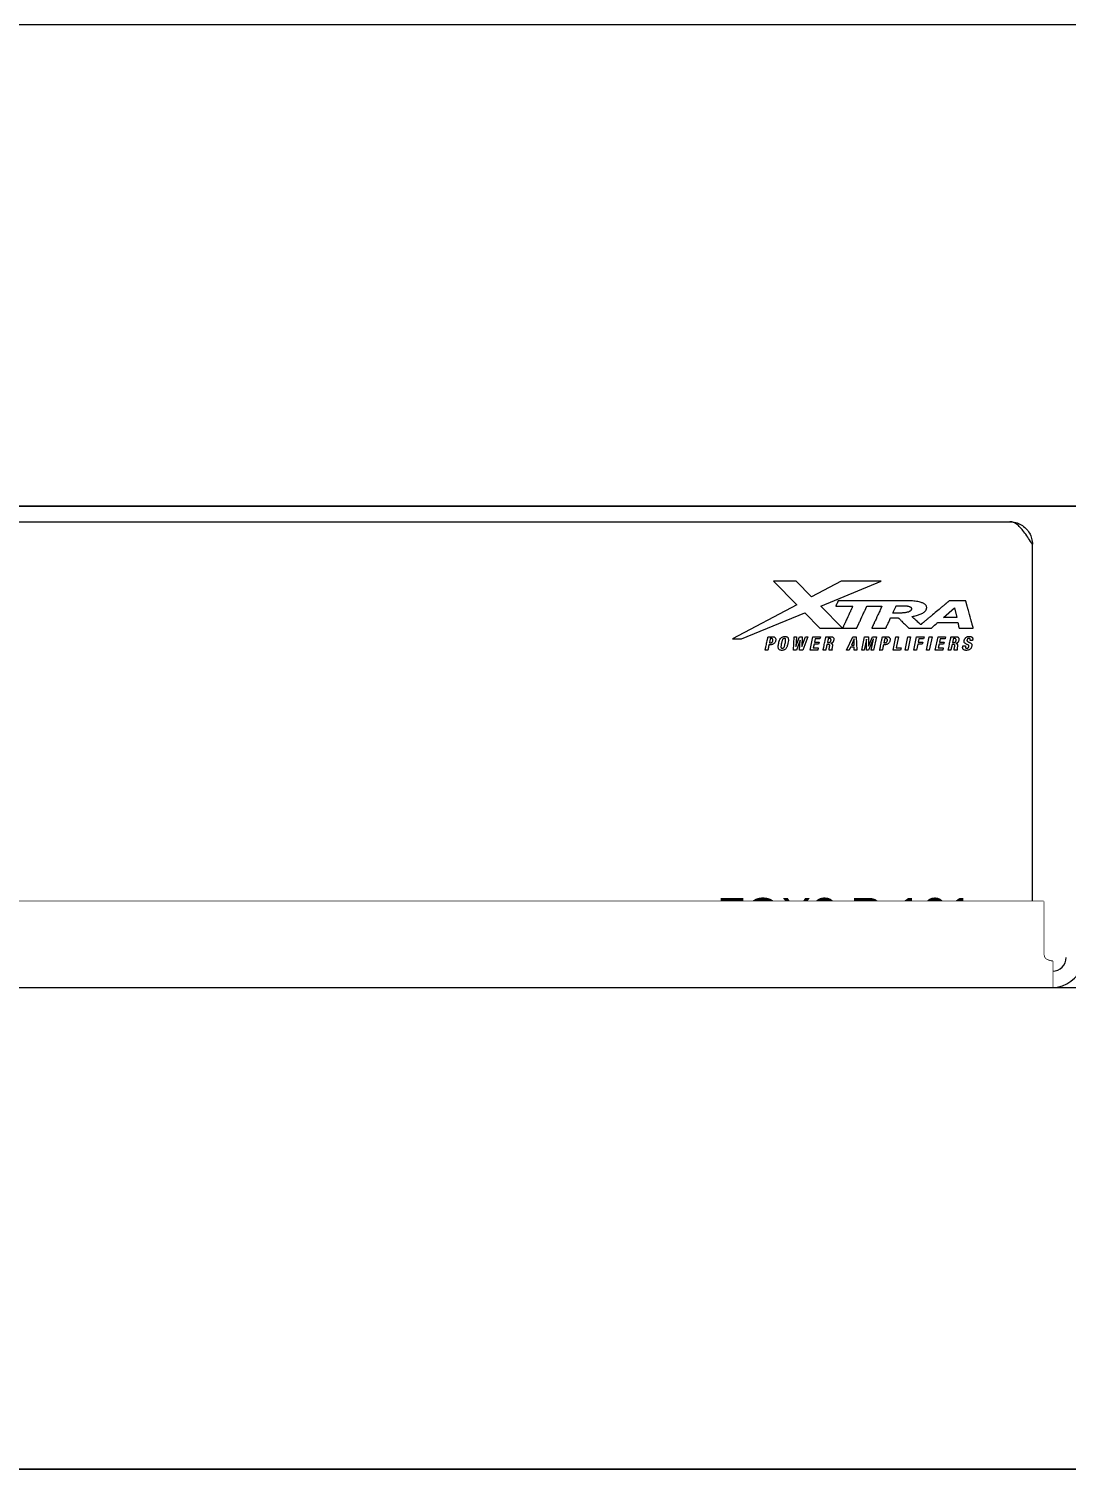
# Model space of a CAD drawing. Header units: millimetres. Extents: x -71336 to -33468, y -26189 to 22712.
# Drawn here: x -34169.4 to -34073.6, y -23058.5 to -22925.6 of the extents above; entities that cross this region are included whole.
import ezdxf
from ezdxf.enums import TextEntityAlignment as Align

# ---------------------------------------------------------------- set-up
doc = ezdxf.new("R2010")
doc.units = ezdxf.units.MM
doc.set_wipeout_variables(frame=1)
doc.layers.add('SC - Equipment', color=7, linetype='Continuous', lineweight=13)
doc.layers.add('SC - Rack Layout - U-guides and centreline', color=5, linetype='Continuous', lineweight=13, plot=False)
doc.styles.add('CAD_SALES', font='arial.ttf')

# ---------------------------------------------------------------- blocks, each defined once
blk = doc.blocks.new('*U256')
at = {"layer": 'SC - Rack Layout - U-guides and centreline', "ltscale": 5}
blk.add_lwpolyline([(-300, 0), (300, 0)], dxfattribs=at)
blk = doc.blocks.new('*U257')
at = {"layer": 'SC - Rack Layout - U-guides and centreline', "color": 0, "linetype": 'ByBlock', "lineweight": -2, "transparency": 16777216}
for p in [(0, 533.4), (0, 488.95), (0, 444.5)]:
    blk.add_blockref('*U256', p, dxfattribs=at)
blk = doc.blocks.new('1U BLANK PANEL - RACK LAYOUT')
blk.add_wipeout([(-241.3, 44.45), (241.3, 44.45), (241.3, 0), (-241.3, 0)])
at = {"layer": 'SC - Equipment'}
for p, q in [((-241.3, 44.45), (241.3, 44.45)), ((241.3, 0), (-241.3, 0))]:
    blk.add_line(p, q, dxfattribs=at)
blk = doc.blocks.new('*U281')
blk.add_blockref('1U BLANK PANEL - RACK LAYOUT', (0, -44.45))
blk = doc.blocks.new('1U RACK SHELF - RACK LAYOUT')
at = {"layer": 'SC - Equipment', "flags": 128}
for points in [[(221.58, 7.95), (-221.52, 7.95)], [(221.58, 7.95), (221.58, 3.16)], [(222.42, 0), (222.42, 2.42)], [(222.42, 0), (-222.36, 0)]]:
    blk.add_lwpolyline(points, dxfattribs=at)
for points in [[(221.58, 3.16, 0.106933), (221.67, 2.77)], [(222.42, 1.53, 0.414214), (223.67, 2.77)], [(222.42, 0, 0.29889), (225.19, 2)]]:
    blk.add_lwpolyline(points, format="xyb", dxfattribs=at)
at = {"layer": 'SC - Equipment'}
for points in [[(221.86, 2.6), (221.84, 2.61), (221.82, 2.62), (221.8, 2.64), (221.78, 2.65), (221.77, 2.67), (221.75, 2.68), (221.73, 2.7), (221.71, 2.72), (221.7, 2.73), (221.68, 2.75), (221.67, 2.77)], [(222.12, 2.48), (222.1, 2.49), (222.07, 2.5), (222.05, 2.51), (222.02, 2.51), (222, 2.52), (221.98, 2.54), (221.95, 2.55), (221.93, 2.56), (221.91, 2.57), (221.88, 2.58), (221.86, 2.6)], [(222.42, 2.42), (222.39, 2.43), (222.37, 2.43), (222.34, 2.43), (222.31, 2.44), (222.28, 2.44), (222.26, 2.45), (222.23, 2.45), (222.2, 2.46), (222.17, 2.47), (222.15, 2.47), (222.12, 2.48)]]:
    blk.add_lwpolyline(points, dxfattribs=at)
blk.add_wipeout([(-222.36, 0), (-222.36, 2.42), (-222.28, 2.43), (-222.18, 2.45), (-222.07, 2.47), (-221.97, 2.51), (-221.89, 2.54), (-221.82, 2.58), (-221.77, 2.61), (-221.71, 2.66), (-221.68, 2.68), (-221.64, 2.73), (-221.62, 2.75), (-221.61, 2.77), (-221.58, 2.84), (-221.56, 2.91), (-221.54, 2.99), (-221.53, 3.07), (-221.52, 3.15), (-221.52, 3.32), (-221.52, 7.95), (221.58, 7.95), (221.58, 3.16), (221.59, 3.08), (221.59, 3.03), (221.6, 2.98), (221.61, 2.93), (221.63, 2.87), (221.64, 2.84), (221.65, 2.81), (221.66, 2.79), (221.67, 2.77), (221.73, 2.7), (221.77, 2.67), (221.82, 2.62), (221.89, 2.58), (221.98, 2.54), (222.06, 2.5), (222.15, 2.47), (222.28, 2.44), (222.38, 2.43), (222.42, 2.42), (222.42, 0)])
blk = doc.blocks.new('EXTRON FOX3 R 101')
at = {"layer": 'SC - Equipment', "flags": 128}
for points in [[(-108.42, 43), (108.42, 43)], [(108.42, 43), (108.55, 43)], [(108.5, 43), (108.42, 43)], [(108.59, 42.98), (108.5, 43)], [(108.55, 43), (108.69, 42.98)], [(108.68, 42.96), (108.59, 42.98)], [(108.76, 42.93), (108.68, 42.96)], [(108.69, 42.98), (108.82, 42.96)], [(108.85, 42.89), (108.76, 42.93)], [(108.82, 42.96), (108.96, 42.93)], [(108.94, 42.84), (108.85, 42.89)], [(109.03, 42.78), (108.94, 42.84)], [(108.96, 42.93), (109.09, 42.89)], [(109.11, 42.72), (109.03, 42.78)], [(109.09, 42.89), (109.21, 42.84)], [(109.2, 42.65), (109.11, 42.72)], [(109.29, 42.57), (109.2, 42.65)], [(109.21, 42.84), (109.34, 42.79)], [(109.37, 42.48), (109.29, 42.57)], [(109.34, 42.79), (109.46, 42.72)], [(109.46, 42.72), (109.57, 42.65)], [(109.57, 42.65), (109.68, 42.57)], [(109.68, 42.57), (109.79, 42.48)], [(109.46, 42.39), (109.37, 42.48)], [(109.55, 42.29), (109.46, 42.39)], [(109.63, 42.18), (109.55, 42.29)], [(109.72, 42.07), (109.63, 42.18)], [(109.81, 41.96), (109.72, 42.07)], [(109.79, 42.48), (109.89, 42.39)], [(109.89, 41.84), (109.81, 41.96)], [(109.89, 42.39), (109.98, 42.29)], [(109.98, 41.71), (109.89, 41.84)], [(109.98, 42.29), (110.07, 42.19)], [(110.07, 41.59), (109.98, 41.71)], [(110.07, 42.19), (110.15, 42.07)], [(110.15, 41.46), (110.07, 41.59)], [(110.15, 42.07), (110.22, 41.96)], [(110.24, 41.32), (110.15, 41.46)], [(110.22, 41.96), (110.28, 41.84)], [(110.33, 41.19), (110.24, 41.32)], [(110.28, 41.84), (110.34, 41.71)], [(110.34, 41.71), (110.39, 41.59)], [(110.39, 41.59), (110.43, 41.46)], [(110.43, 41.46), (110.46, 41.32)], [(110.46, 41.32), (110.48, 41.19)], [(110.41, 41.05), (110.33, 41.19)], [(110.5, 40.92), (110.41, 41.05)], [(110.48, 41.19), (110.5, 41.05)], [(110.5, 41.05), (110.5, 40.92)], [(110.5, 0), (110.5, 40.92)], [(88.69, 37.51), (86.59, 37.51)], [(86.59, 37.51), (88.75, 35.34)], [(90.12, 36.07), (88.69, 37.51)], [(92.83, 37.51), (90.12, 36.07)], [(90.98, 35.21), (96.53, 37.51)], [(96.53, 37.51), (92.83, 37.51)], [(88.75, 35.34), (82.8, 32.18)], [(83.65, 32.18), (89.49, 34.6)], [(89.49, 34.6), (90.89, 33.19)], [(92.98, 33.19), (90.98, 35.21)], [(102.28, 34.16), (103.31, 35.06)], [(103.31, 35.06), (103.52, 34.16)], [(103.52, 34.16), (102.28, 34.16)], [(82.8, 32.18), (83.65, 32.18)], [(88.45, 31.16), (88.49, 32.39)], [(88.49, 32.39), (88.72, 32.39)], [(88.72, 32.39), (88.67, 31.48)], [(88.67, 31.48), (89.01, 32.39)], [(89.06, 32.06), (88.73, 31.16)], [(89.01, 32.39), (89.25, 32.39)], [(89.01, 31.16), (89.06, 32.06)], [(89.06, 32.06), (89.06, 32.06)], [(89.25, 32.39), (89.2, 31.48)], [(89.2, 31.48), (89.54, 32.39)], [(89.77, 32.39), (89.29, 31.16)], [(89.54, 32.39), (89.77, 32.39)], [(89.97, 31.16), (90.24, 32.39)], [(90.24, 32.39), (90.93, 32.39)], [(90.44, 32.19), (90.38, 31.9)], [(90.89, 32.19), (90.44, 32.19)], [(90.89, 33.19), (92.98, 33.19)], [(90.93, 32.39), (90.89, 32.19)], [(93.33, 31.16), (93.92, 32.39)], [(94.03, 32.18), (93.79, 31.62)], [(93.92, 32.39), (94.23, 32.39)], [(94.04, 31.62), (94.03, 32.18)], [(94.03, 32.18), (94.03, 32.18)], [(94.23, 32.39), (94.3, 31.16)], [(94.74, 31.16), (95, 32.39)], [(95.18, 32.15), (94.97, 31.16)], [(95, 32.39), (95.37, 32.39)], [(95.19, 31.16), (95.18, 32.15)], [(95.18, 32.15), (95.18, 32.15)], [(95.37, 32.39), (95.36, 31.52)], [(95.37, 31.52), (95.73, 32.39)], [(95.81, 32.15), (95.38, 31.16)], [(95.61, 31.16), (95.82, 32.15)], [(95.73, 32.39), (96.1, 32.39)], [(95.82, 32.15), (95.81, 32.15)], [(96.1, 32.39), (95.84, 31.16)], [(97.64, 31.16), (97.9, 32.39)], [(97.9, 32.39), (98.15, 32.39)], [(98.15, 32.39), (97.93, 31.36)], [(98.74, 31.16), (99, 32.39)], [(99.25, 32.39), (98.99, 31.16)], [(99, 32.39), (99.25, 32.39)], [(99.55, 31.16), (99.81, 32.39)], [(99.81, 32.39), (100.5, 32.39)], [(100.02, 32.19), (99.96, 31.9)], [(100.46, 32.19), (100.02, 32.19)], [(100.5, 32.39), (100.46, 32.19)], [(100.71, 31.16), (100.98, 32.39)], [(101.23, 32.39), (100.96, 31.16)], [(100.98, 32.39), (101.23, 32.39)], [(101.52, 31.16), (101.79, 32.39)], [(101.79, 32.39), (102.48, 32.39)], [(101.99, 32.19), (101.93, 31.9)], [(102.43, 32.19), (101.99, 32.19)], [(102.48, 32.39), (102.43, 32.19)], [(88.73, 31.16), (88.45, 31.16)], [(88.67, 31.48), (88.67, 31.48)], [(89.29, 31.16), (89.01, 31.16)], [(89.2, 31.48), (89.2, 31.48)], [(90.68, 31.16), (89.97, 31.16)], [(90.34, 31.69), (90.27, 31.36)], [(90.27, 31.36), (90.73, 31.36)], [(90.75, 31.69), (90.34, 31.69)], [(90.38, 31.9), (90.8, 31.9)], [(90.73, 31.36), (90.68, 31.16)], [(90.8, 31.9), (90.75, 31.69)], [(93.59, 31.16), (93.33, 31.16)], [(93.71, 31.42), (93.59, 31.16)], [(94.04, 31.42), (93.71, 31.42)], [(93.79, 31.62), (94.04, 31.62)], [(94.04, 31.16), (94.04, 31.42)], [(94.3, 31.16), (94.04, 31.16)], [(94.97, 31.16), (94.74, 31.16)], [(95.38, 31.16), (95.19, 31.16)], [(95.36, 31.52), (95.37, 31.52)], [(95.84, 31.16), (95.61, 31.16)], [(98.33, 31.16), (97.64, 31.16)], [(97.93, 31.36), (98.37, 31.36)], [(98.37, 31.36), (98.33, 31.16)], [(98.99, 31.16), (98.74, 31.16)], [(99.8, 31.16), (99.55, 31.16)], [(99.91, 31.69), (99.8, 31.16)], [(100.33, 31.69), (99.91, 31.69)], [(99.96, 31.9), (100.37, 31.9)], [(100.37, 31.9), (100.33, 31.69)], [(100.96, 31.16), (100.71, 31.16)], [(102.23, 31.16), (101.52, 31.16)], [(101.89, 31.69), (101.81, 31.36)], [(101.81, 31.36), (102.27, 31.36)], [(102.3, 31.69), (101.89, 31.69)], [(101.93, 31.9), (102.34, 31.9)], [(102.27, 31.36), (102.23, 31.16)], [(102.34, 31.9), (102.3, 31.69)], [(-105.04, 3.96), (105.04, 3.96)], [(-110.5, 0), (110.5, 0)]]:
    blk.add_lwpolyline(points, dxfattribs=at)
at = {"layer": 'SC - Equipment'}
for points in [[(92.57, 35.71), (92.57, 35.7), (92.57, 35.69), (92.55, 35.67), (92.54, 35.63), (92.5, 35.56), (92.46, 35.47), (92.42, 35.38), (92.39, 35.3), (92.37, 35.27), (92.36, 35.24), (92.35, 35.23), (92.35, 35.22)], [(92.35, 35.22), (92.35, 35.22), (92.36, 35.22), (92.36, 35.22), (92.37, 35.22), (92.38, 35.22), (92.39, 35.22), (92.4, 35.22), (92.42, 35.22), (92.45, 35.22), (92.5, 35.22), (92.54, 35.22), (92.6, 35.22), (92.65, 35.22), (92.72, 35.22), (92.78, 35.22), (92.85, 35.22), (92.99, 35.22), (93.14, 35.22), (93.28, 35.22), (93.42, 35.22), (93.49, 35.22), (93.56, 35.22), (93.62, 35.22), (93.68, 35.22), (93.73, 35.22), (93.78, 35.22), (93.82, 35.22), (93.85, 35.22), (93.87, 35.22), (93.88, 35.22), (93.89, 35.22), (93.9, 35.22), (93.91, 35.22), (93.92, 35.22), (93.92, 35.22), (93.92, 35.22)], [(98.8, 35.71), (98.8, 35.71), (98.8, 35.71), (98.8, 35.71), (98.8, 35.71), (98.8, 35.71), (98.79, 35.71), (98.79, 35.71), (98.79, 35.71), (98.78, 35.71), (98.78, 35.71), (98.77, 35.71), (98.77, 35.71), (98.76, 35.71), (98.75, 35.71), (98.74, 35.71), (98.73, 35.71), (98.73, 35.71), (98.72, 35.71), (98.71, 35.71), (98.7, 35.71), (98.69, 35.71), (98.67, 35.71), (98.66, 35.71), (98.65, 35.71), (98.64, 35.71), (98.63, 35.71), (98.61, 35.71), (98.6, 35.71), (98.57, 35.71), (98.54, 35.71), (98.5, 35.71), (98.47, 35.71), (98.43, 35.71), (98.4, 35.71), (98.36, 35.71), (98.32, 35.71), (98.27, 35.71), (98.23, 35.71), (98.18, 35.71), (98.14, 35.71), (98.09, 35.71), (98.04, 35.71), (97.99, 35.71), (97.94, 35.71), (97.89, 35.71), (97.83, 35.71), (97.78, 35.71), (97.72, 35.71), (97.66, 35.71), (97.6, 35.71), (97.54, 35.71), (97.48, 35.71), (97.42, 35.71), (97.36, 35.71), (97.3, 35.71), (97.23, 35.71), (97.17, 35.71), (97.1, 35.71), (97.04, 35.71), (96.97, 35.71), (96.9, 35.71), (96.83, 35.71), (96.76, 35.71), (96.7, 35.71), (96.63, 35.71), (96.56, 35.71), (96.41, 35.71), (96.27, 35.71), (96.13, 35.71), (95.98, 35.71), (95.69, 35.71), (95.4, 35.71), (95.25, 35.71), (95.11, 35.71), (94.97, 35.71), (94.82, 35.71), (94.75, 35.71), (94.68, 35.71), (94.61, 35.71), (94.55, 35.71), (94.48, 35.71), (94.41, 35.71), (94.34, 35.71), (94.28, 35.71), (94.21, 35.71), (94.15, 35.71), (94.08, 35.71), (94.02, 35.71), (93.96, 35.71), (93.9, 35.71), (93.84, 35.71), (93.78, 35.71), (93.72, 35.71), (93.66, 35.71), (93.6, 35.71), (93.55, 35.71), (93.49, 35.71), (93.44, 35.71), (93.39, 35.71), (93.34, 35.71), (93.29, 35.71), (93.24, 35.71), (93.19, 35.71), (93.15, 35.71), (93.11, 35.71), (93.06, 35.71), (93.02, 35.71), (92.98, 35.71), (92.95, 35.71), (92.91, 35.71), (92.88, 35.71), (92.84, 35.71), (92.81, 35.71), (92.78, 35.71), (92.77, 35.71), (92.75, 35.71), (92.74, 35.71), (92.73, 35.71), (92.72, 35.71), (92.7, 35.71), (92.69, 35.71), (92.68, 35.71), (92.67, 35.71), (92.66, 35.71), (92.65, 35.71), (92.64, 35.71), (92.64, 35.71), (92.63, 35.71), (92.62, 35.71), (92.61, 35.71), (92.61, 35.71), (92.6, 35.71), (92.6, 35.71), (92.59, 35.71), (92.59, 35.71), (92.58, 35.71), (92.58, 35.71), (92.58, 35.71), (92.58, 35.71), (92.58, 35.71), (92.57, 35.71), (92.57, 35.71)], [(93.92, 35.22), (93.92, 35.22), (93.92, 35.22), (93.91, 35.21), (93.91, 35.2), (93.9, 35.19), (93.9, 35.17), (93.89, 35.16), (93.88, 35.14), (93.87, 35.11), (93.86, 35.09), (93.85, 35.06), (93.83, 35.04), (93.82, 35.01), (93.81, 34.97), (93.79, 34.94), (93.77, 34.91), (93.76, 34.87), (93.74, 34.83), (93.72, 34.79), (93.7, 34.75), (93.66, 34.67), (93.62, 34.58), (93.58, 34.49), (93.54, 34.4), (93.45, 34.21), (93.36, 34.02), (93.32, 33.93), (93.28, 33.84), (93.24, 33.75), (93.2, 33.66), (93.18, 33.62), (93.16, 33.58), (93.15, 33.55), (93.13, 33.51), (93.11, 33.48), (93.1, 33.44), (93.08, 33.41), (93.07, 33.38), (93.06, 33.35), (93.05, 33.33), (93.03, 33.3), (93.02, 33.28), (93.01, 33.26), (93.01, 33.24), (93, 33.23), (92.99, 33.22), (92.99, 33.21), (92.99, 33.2), (92.98, 33.19), (92.98, 33.19)], [(94.29, 33.19), (94.29, 33.19), (94.29, 33.2), (94.29, 33.21), (94.3, 33.22), (94.3, 33.23), (94.31, 33.24), (94.32, 33.26), (94.33, 33.28), (94.34, 33.3), (94.35, 33.33), (94.36, 33.35), (94.38, 33.38), (94.39, 33.41), (94.4, 33.44), (94.42, 33.48), (94.43, 33.51), (94.45, 33.55), (94.47, 33.58), (94.49, 33.62), (94.51, 33.66), (94.54, 33.75), (94.59, 33.84), (94.63, 33.93), (94.67, 34.02), (94.76, 34.21), (94.84, 34.4), (94.89, 34.49), (94.93, 34.58), (94.97, 34.67), (95.01, 34.75), (95.03, 34.79), (95.05, 34.83), (95.06, 34.87), (95.08, 34.91), (95.1, 34.94), (95.11, 34.97), (95.13, 35.01), (95.14, 35.04), (95.15, 35.06), (95.16, 35.09), (95.18, 35.11), (95.19, 35.14), (95.19, 35.16), (95.2, 35.17), (95.21, 35.19), (95.22, 35.2), (95.22, 35.21), (95.22, 35.22), (95.23, 35.22), (95.23, 35.22)], [(95.23, 35.22), (95.23, 35.22), (95.24, 35.22), (95.26, 35.22), (95.29, 35.22), (95.32, 35.22), (95.35, 35.22), (95.4, 35.22), (95.44, 35.22), (95.49, 35.22), (95.55, 35.22), (95.61, 35.22), (95.67, 35.22), (95.79, 35.22), (95.92, 35.22), (96.05, 35.22), (96.18, 35.22), (96.24, 35.22), (96.29, 35.22), (96.35, 35.22), (96.4, 35.22), (96.44, 35.22), (96.49, 35.22), (96.52, 35.22), (96.56, 35.22), (96.58, 35.22), (96.6, 35.22), (96.61, 35.22), (96.61, 35.22)], [(96.61, 35.22), (96.61, 35.22), (96.61, 35.22), (96.61, 35.21), (96.6, 35.2), (96.6, 35.19), (96.59, 35.17), (96.58, 35.16), (96.57, 35.14), (96.56, 35.11), (96.55, 35.09), (96.54, 35.06), (96.53, 35.04), (96.51, 35.01), (96.5, 34.97), (96.48, 34.94), (96.47, 34.91), (96.45, 34.87), (96.43, 34.83), (96.42, 34.79), (96.4, 34.75), (96.36, 34.67), (96.32, 34.58), (96.28, 34.49), (96.23, 34.4), (96.15, 34.21), (96.06, 34.02), (96.02, 33.93), (95.97, 33.84), (95.93, 33.75), (95.9, 33.66), (95.88, 33.62), (95.86, 33.58), (95.84, 33.55), (95.82, 33.51), (95.81, 33.48), (95.79, 33.44), (95.78, 33.41), (95.76, 33.38), (95.75, 33.35), (95.74, 33.33), (95.73, 33.3), (95.72, 33.28), (95.71, 33.26), (95.7, 33.24), (95.69, 33.23), (95.69, 33.22), (95.68, 33.21), (95.68, 33.2), (95.68, 33.19), (95.68, 33.19)], [(97.61, 34.57), (97.61, 34.57), (97.62, 34.58), (97.63, 34.6), (97.64, 34.63), (97.66, 34.67), (97.69, 34.73), (97.71, 34.78), (97.77, 34.91), (97.83, 35.03), (97.85, 35.09), (97.88, 35.14), (97.9, 35.18), (97.91, 35.22), (97.92, 35.24), (97.92, 35.24), (97.93, 35.25)], [(98.25, 34.57), (98.24, 34.57), (98.22, 34.57), (98.19, 34.57), (98.15, 34.57), (98.1, 34.57), (98.05, 34.57), (97.93, 34.57), (97.81, 34.57), (97.76, 34.57), (97.71, 34.57), (97.67, 34.57), (97.64, 34.57), (97.62, 34.57), (97.61, 34.57)], [(97.93, 35.25), (97.93, 35.25), (97.95, 35.25), (97.99, 35.25), (98.03, 35.25), (98.07, 35.25), (98.13, 35.25), (98.25, 35.25), (98.37, 35.25), (98.42, 35.25), (98.47, 35.25), (98.51, 35.25), (98.54, 35.25), (98.56, 35.25), (98.57, 35.25)], [(99.05, 34.67), (99, 34.66), (98.94, 34.64), (98.88, 34.62), (98.82, 34.61), (98.75, 34.6), (98.67, 34.59), (98.6, 34.58), (98.52, 34.58), (98.43, 34.57), (98.34, 34.57), (98.25, 34.57)], [(98.57, 35.25), (98.64, 35.24), (98.7, 35.24), (98.76, 35.24), (98.82, 35.24), (98.87, 35.23), (98.93, 35.23), (98.98, 35.22), (99.02, 35.21), (99.07, 35.2), (99.11, 35.19), (99.14, 35.18)], [(100.23, 35.55), (100.14, 35.58), (100.04, 35.61), (99.93, 35.63), (99.81, 35.65), (99.69, 35.66), (99.56, 35.68), (99.42, 35.69), (99.28, 35.7), (99.13, 35.71), (98.97, 35.71), (98.8, 35.71)], [(99.14, 35.18), (99.17, 35.17), (99.19, 35.16), (99.21, 35.15), (99.23, 35.14), (99.25, 35.13), (99.27, 35.11), (99.28, 35.1), (99.3, 35.09), (99.31, 35.07), (99.32, 35.05), (99.32, 35.04), (99.33, 35.02), (99.33, 35), (99.34, 34.98), (99.34, 34.95), (99.33, 34.93), (99.33, 34.91), (99.32, 34.88), (99.31, 34.86), (99.3, 34.84), (99.28, 34.82), (99.26, 34.8), (99.24, 34.78), (99.21, 34.76), (99.19, 34.74), (99.16, 34.72), (99.13, 34.71), (99.09, 34.69), (99.05, 34.67)], [(102.84, 35.71), (102.84, 35.71), (102.84, 35.71), (102.83, 35.71), (102.83, 35.7), (102.83, 35.7), (102.82, 35.7), (102.81, 35.69), (102.81, 35.69), (102.8, 35.68), (102.79, 35.67), (102.78, 35.66), (102.77, 35.66), (102.76, 35.65), (102.75, 35.64), (102.74, 35.63), (102.72, 35.62), (102.71, 35.6), (102.7, 35.59), (102.68, 35.58), (102.66, 35.57), (102.65, 35.55), (102.63, 35.54), (102.61, 35.52), (102.59, 35.51), (102.55, 35.47), (102.51, 35.44), (102.47, 35.4), (102.42, 35.37), (102.38, 35.33), (102.33, 35.28), (102.28, 35.24), (102.22, 35.2), (102.17, 35.15), (102.11, 35.11), (102.06, 35.06), (102, 35.01), (101.94, 34.96), (101.88, 34.91), (101.76, 34.81), (101.64, 34.71), (101.51, 34.61), (101.39, 34.5), (101.27, 34.4), (101.15, 34.3), (101.09, 34.25), (101.03, 34.2), (100.97, 34.15), (100.91, 34.11), (100.86, 34.06), (100.8, 34.02), (100.75, 33.97), (100.7, 33.93), (100.65, 33.89), (100.6, 33.85), (100.56, 33.81), (100.51, 33.77), (100.47, 33.74), (100.43, 33.71), (100.42, 33.69), (100.4, 33.68), (100.38, 33.66), (100.36, 33.65), (100.35, 33.64), (100.33, 33.62), (100.32, 33.61), (100.3, 33.6), (100.29, 33.59), (100.28, 33.58), (100.27, 33.57), (100.26, 33.56), (100.25, 33.55), (100.24, 33.54), (100.23, 33.54), (100.22, 33.53), (100.21, 33.52), (100.21, 33.52), (100.2, 33.51), (100.2, 33.51), (100.19, 33.51), (100.19, 33.51), (100.19, 33.5), (100.19, 33.5)], [(100.37, 34.57), (100.42, 34.6), (100.46, 34.63), (100.5, 34.66), (100.54, 34.69), (100.58, 34.72), (100.61, 34.75), (100.64, 34.79), (100.66, 34.82), (100.68, 34.86), (100.7, 34.9), (100.71, 34.94), (100.73, 34.97), (100.73, 35.01), (100.74, 35.06), (100.74, 35.1), (100.73, 35.14), (100.72, 35.18), (100.71, 35.22), (100.69, 35.26), (100.66, 35.3), (100.64, 35.33), (100.6, 35.36), (100.56, 35.4), (100.52, 35.43), (100.47, 35.46), (100.42, 35.48), (100.36, 35.51), (100.3, 35.53), (100.23, 35.55)], [(104.34, 35.71), (104.34, 35.71), (104.33, 35.71), (104.33, 35.71), (104.32, 35.71), (104.31, 35.71), (104.3, 35.71), (104.27, 35.71), (104.24, 35.71), (104.2, 35.71), (104.15, 35.71), (104.1, 35.71), (104.05, 35.71), (103.99, 35.71), (103.93, 35.71), (103.86, 35.71), (103.73, 35.71), (103.59, 35.71), (103.45, 35.71), (103.31, 35.71), (103.25, 35.71), (103.19, 35.71), (103.13, 35.71), (103.07, 35.71), (103.02, 35.71), (102.98, 35.71), (102.94, 35.71), (102.9, 35.71), (102.87, 35.71), (102.86, 35.71), (102.85, 35.71), (102.85, 35.71), (102.84, 35.71), (102.84, 35.71), (102.84, 35.71)], [(105.04, 33.19), (105.04, 33.19), (105.04, 33.2), (105.03, 33.21), (105.03, 33.22), (105.03, 33.24), (105.02, 33.26), (105.02, 33.28), (105.01, 33.3), (105, 33.33), (104.99, 33.36), (104.98, 33.39), (104.97, 33.43), (104.96, 33.46), (104.95, 33.5), (104.94, 33.54), (104.93, 33.59), (104.92, 33.63), (104.9, 33.68), (104.89, 33.73), (104.88, 33.78), (104.86, 33.83), (104.85, 33.88), (104.83, 33.93), (104.82, 33.99), (104.79, 34.1), (104.75, 34.22), (104.69, 34.45), (104.62, 34.69), (104.59, 34.8), (104.56, 34.91), (104.55, 34.97), (104.53, 35.02), (104.52, 35.08), (104.5, 35.13), (104.49, 35.18), (104.47, 35.23), (104.46, 35.27), (104.45, 35.32), (104.44, 35.36), (104.42, 35.4), (104.41, 35.44), (104.4, 35.48), (104.39, 35.51), (104.38, 35.55), (104.38, 35.58), (104.37, 35.6), (104.36, 35.63), (104.36, 35.65), (104.35, 35.67), (104.35, 35.68), (104.34, 35.69), (104.34, 35.7), (104.34, 35.71), (104.34, 35.71)], [(96.98, 33.19), (96.98, 33.2), (96.98, 33.2), (96.99, 33.22), (96.99, 33.23), (97, 33.25), (97.02, 33.28), (97.03, 33.31), (97.04, 33.34), (97.07, 33.41), (97.11, 33.49), (97.15, 33.57), (97.19, 33.65), (97.23, 33.74), (97.27, 33.82), (97.3, 33.9), (97.34, 33.97), (97.35, 34), (97.36, 34.03), (97.38, 34.06), (97.38, 34.08), (97.39, 34.09), (97.4, 34.11), (97.4, 34.11), (97.4, 34.12)], [(97.4, 34.12), (97.41, 34.12), (97.41, 34.12), (97.43, 34.12), (97.47, 34.12), (97.52, 34.12), (97.57, 34.12), (97.63, 34.12), (97.77, 34.12), (97.9, 34.12), (97.96, 34.12), (98.02, 34.12), (98.06, 34.12), (98.1, 34.12), (98.12, 34.12), (98.13, 34.12), (98.13, 34.12)], [(98.13, 34.12), (98.13, 34.11), (98.14, 34.11), (98.16, 34.09), (98.17, 34.08), (98.19, 34.06), (98.22, 34.03), (98.25, 34), (98.28, 33.97), (98.31, 33.94), (98.35, 33.9), (98.39, 33.86), (98.43, 33.82), (98.52, 33.74), (98.61, 33.65), (98.69, 33.57), (98.78, 33.49), (98.82, 33.45), (98.86, 33.41), (98.9, 33.37), (98.93, 33.34), (98.96, 33.31), (98.99, 33.28), (99.02, 33.25), (99.04, 33.23), (99.06, 33.22), (99.07, 33.2), (99.08, 33.2), (99.08, 33.19)], [(99.37, 34.26), (99.48, 34.28), (99.59, 34.3), (99.69, 34.32), (99.79, 34.35), (99.89, 34.37), (99.98, 34.4), (100.06, 34.43), (100.15, 34.46), (100.22, 34.5), (100.3, 34.53), (100.37, 34.57)], [(100.19, 33.5), (100.19, 33.51), (100.18, 33.51), (100.17, 33.52), (100.15, 33.54), (100.14, 33.55), (100.11, 33.57), (100.09, 33.6), (100.06, 33.62), (100.03, 33.65), (100, 33.68), (99.93, 33.74), (99.85, 33.81), (99.78, 33.88), (99.7, 33.95), (99.63, 34.02), (99.56, 34.08), (99.52, 34.11), (99.49, 34.14), (99.47, 34.16), (99.44, 34.19), (99.42, 34.21), (99.4, 34.22), (99.39, 34.24), (99.38, 34.25), (99.37, 34.25), (99.37, 34.26)], [(101.18, 33.19), (101.18, 33.19), (101.19, 33.2), (101.19, 33.21), (101.2, 33.22), (101.23, 33.24), (101.27, 33.27), (101.31, 33.31), (101.36, 33.36), (101.47, 33.45), (101.58, 33.54), (101.63, 33.59), (101.68, 33.63), (101.71, 33.66), (101.74, 33.68), (101.75, 33.69), (101.76, 33.7), (101.77, 33.71), (101.77, 33.71)], [(101.77, 33.71), (101.77, 33.71), (101.77, 33.71), (101.78, 33.71), (101.79, 33.71), (101.8, 33.71), (101.81, 33.71), (101.83, 33.71), (101.85, 33.71), (101.87, 33.71), (101.89, 33.71), (101.91, 33.71), (101.94, 33.71), (101.96, 33.71), (101.99, 33.71), (102.06, 33.71), (102.12, 33.71), (102.2, 33.71), (102.27, 33.71), (102.35, 33.71), (102.43, 33.71), (102.52, 33.71), (102.69, 33.71), (102.86, 33.71), (102.95, 33.71), (103.03, 33.71), (103.11, 33.71), (103.18, 33.71), (103.26, 33.71), (103.32, 33.71), (103.39, 33.71), (103.41, 33.71), (103.44, 33.71), (103.47, 33.71), (103.49, 33.71), (103.51, 33.71), (103.53, 33.71), (103.55, 33.71), (103.57, 33.71), (103.58, 33.71), (103.59, 33.71), (103.6, 33.71), (103.61, 33.71), (103.61, 33.71), (103.61, 33.71)], [(103.61, 33.71), (103.61, 33.7), (103.62, 33.68), (103.62, 33.66), (103.63, 33.63), (103.65, 33.54), (103.67, 33.45), (103.69, 33.36), (103.71, 33.27), (103.72, 33.24), (103.72, 33.22), (103.73, 33.2), (103.73, 33.19)], [(85.83, 31.16), (85.83, 31.16), (85.83, 31.17), (85.84, 31.19), (85.84, 31.21), (85.85, 31.24), (85.85, 31.27), (85.86, 31.31), (85.87, 31.35), (85.88, 31.4), (85.89, 31.44), (85.9, 31.5), (85.91, 31.55), (85.94, 31.66), (85.96, 31.78), (85.99, 31.89), (86.01, 32), (86.02, 32.06), (86.03, 32.11), (86.04, 32.16), (86.05, 32.2), (86.06, 32.24), (86.07, 32.28), (86.08, 32.31), (86.08, 32.34), (86.09, 32.36), (86.09, 32.38), (86.09, 32.39), (86.09, 32.39)], [(86.09, 32.39), (86.1, 32.39), (86.11, 32.39), (86.13, 32.39), (86.16, 32.39), (86.23, 32.39), (86.31, 32.39), (86.39, 32.39), (86.46, 32.39), (86.49, 32.39), (86.51, 32.39), (86.52, 32.39), (86.53, 32.39)], [(86.3, 32.21), (86.3, 32.2), (86.3, 32.18), (86.29, 32.14), (86.28, 32.1), (86.27, 32.05), (86.26, 32), (86.25, 31.95), (86.24, 31.9), (86.23, 31.87), (86.22, 31.84), (86.22, 31.84)], [(86.41, 32.21), (86.4, 32.21), (86.4, 32.21), (86.39, 32.21), (86.38, 32.21), (86.36, 32.21), (86.35, 32.21), (86.33, 32.21), (86.32, 32.21), (86.31, 32.21), (86.31, 32.21), (86.3, 32.21)], [(86.79, 32.02), (86.77, 31.96), (86.75, 31.9), (86.72, 31.85), (86.68, 31.8), (86.64, 31.76), (86.6, 31.73), (86.55, 31.7), (86.5, 31.68), (86.44, 31.66), (86.38, 31.65), (86.32, 31.65)], [(86.33, 31.84), (86.36, 31.84), (86.39, 31.84), (86.41, 31.85), (86.43, 31.86), (86.45, 31.87), (86.47, 31.89), (86.49, 31.91), (86.51, 31.93), (86.52, 31.96), (86.53, 31.99), (86.54, 32.02)], [(86.54, 32.02), (86.55, 32.05), (86.55, 32.08), (86.55, 32.11), (86.54, 32.13), (86.54, 32.15), (86.52, 32.17), (86.51, 32.18), (86.49, 32.2), (86.47, 32.2), (86.44, 32.21), (86.41, 32.21)], [(86.53, 32.39), (86.59, 32.39), (86.65, 32.38), (86.69, 32.36), (86.73, 32.33), (86.76, 32.3), (86.78, 32.26), (86.79, 32.22), (86.8, 32.17), (86.8, 32.12), (86.8, 32.07), (86.79, 32.02)], [(87.08, 31.78), (87.1, 31.88), (87.13, 31.97), (87.16, 32.06), (87.19, 32.14), (87.23, 32.21), (87.27, 32.27), (87.33, 32.32), (87.39, 32.36), (87.46, 32.39), (87.54, 32.41), (87.64, 32.42)], [(87.67, 31.78), (87.69, 31.84), (87.7, 31.9), (87.71, 31.96), (87.71, 32.01), (87.72, 32.05), (87.72, 32.09), (87.72, 32.12), (87.71, 32.15), (87.71, 32.18), (87.7, 32.2), (87.68, 32.21), (87.66, 32.22), (87.64, 32.23), (87.61, 32.24), (87.58, 32.24), (87.56, 32.23), (87.53, 32.22), (87.51, 32.21), (87.49, 32.2), (87.47, 32.18), (87.45, 32.15), (87.43, 32.12), (87.42, 32.09), (87.4, 32.05), (87.39, 32.01), (87.37, 31.96), (87.36, 31.9), (87.35, 31.84), (87.33, 31.78)], [(87.64, 32.42), (87.7, 32.42), (87.76, 32.41), (87.81, 32.39), (87.85, 32.37), (87.89, 32.35), (87.91, 32.31), (87.94, 32.28), (87.95, 32.24), (87.96, 32.19), (87.97, 32.14), (87.97, 32.04), (87.95, 31.91), (87.92, 31.78)], [(91.18, 31.16), (91.18, 31.16), (91.18, 31.17), (91.18, 31.19), (91.19, 31.21), (91.19, 31.24), (91.2, 31.27), (91.21, 31.31), (91.22, 31.35), (91.23, 31.4), (91.24, 31.44), (91.25, 31.5), (91.26, 31.55), (91.28, 31.66), (91.31, 31.78), (91.33, 31.89), (91.36, 32), (91.37, 32.06), (91.38, 32.11), (91.39, 32.16), (91.4, 32.2), (91.41, 32.24), (91.42, 32.28), (91.42, 32.31), (91.43, 32.34), (91.43, 32.36), (91.44, 32.38), (91.44, 32.39), (91.44, 32.39)], [(91.44, 32.39), (91.45, 32.39), (91.46, 32.39), (91.48, 32.39), (91.51, 32.39), (91.59, 32.39), (91.67, 32.39), (91.76, 32.39), (91.83, 32.39), (91.86, 32.39), (91.88, 32.39), (91.9, 32.39), (91.9, 32.39)], [(91.65, 32.21), (91.65, 32.2), (91.64, 32.18), (91.64, 32.15), (91.63, 32.1), (91.62, 32.06), (91.61, 32.01), (91.6, 31.96), (91.59, 31.92), (91.58, 31.89), (91.58, 31.86), (91.57, 31.85)], [(91.77, 32.21), (91.77, 32.21), (91.76, 32.21), (91.75, 32.21), (91.73, 32.21), (91.72, 32.21), (91.7, 32.21), (91.69, 32.21), (91.67, 32.21), (91.66, 32.21), (91.65, 32.21), (91.65, 32.21)], [(91.68, 31.85), (91.71, 31.86), (91.74, 31.86), (91.77, 31.87), (91.79, 31.88), (91.82, 31.89), (91.84, 31.91), (91.85, 31.93), (91.87, 31.95), (91.88, 31.97), (91.9, 32.01), (91.9, 32.04)], [(91.9, 32.04), (91.91, 32.07), (91.91, 32.1), (91.91, 32.12), (91.9, 32.14), (91.89, 32.16), (91.88, 32.18), (91.87, 32.19), (91.85, 32.2), (91.82, 32.21), (91.8, 32.21), (91.77, 32.21)], [(92.16, 32.08), (92.15, 32.03), (92.14, 31.99), (92.12, 31.95), (92.1, 31.92), (92.08, 31.89), (92.06, 31.86), (92.03, 31.83), (92, 31.81), (91.97, 31.8), (91.93, 31.78), (91.89, 31.77)], [(91.9, 32.39), (91.95, 32.39), (92, 32.38), (92.04, 32.37), (92.08, 32.35), (92.11, 32.33), (92.14, 32.3), (92.16, 32.27), (92.17, 32.23), (92.17, 32.18), (92.17, 32.13), (92.16, 32.08)], [(92.98, 33.19), (92.99, 33.19), (93, 33.19), (93.02, 33.19), (93.04, 33.19), (93.07, 33.19), (93.1, 33.19), (93.14, 33.19), (93.19, 33.19), (93.24, 33.19), (93.29, 33.19), (93.34, 33.19), (93.4, 33.19), (93.51, 33.19), (93.64, 33.19), (93.76, 33.19), (93.88, 33.19), (93.93, 33.19), (93.99, 33.19), (94.04, 33.19), (94.08, 33.19), (94.13, 33.19), (94.17, 33.19), (94.2, 33.19), (94.23, 33.19), (94.26, 33.19), (94.27, 33.19), (94.28, 33.19), (94.29, 33.19)], [(95.68, 33.19), (95.68, 33.19), (95.69, 33.19), (95.71, 33.19), (95.73, 33.19), (95.76, 33.19), (95.8, 33.19), (95.84, 33.19), (95.88, 33.19), (95.93, 33.19), (95.98, 33.19), (96.03, 33.19), (96.09, 33.19), (96.21, 33.19), (96.33, 33.19), (96.45, 33.19), (96.56, 33.19), (96.62, 33.19), (96.67, 33.19), (96.73, 33.19), (96.77, 33.19), (96.82, 33.19), (96.86, 33.19), (96.89, 33.19), (96.92, 33.19), (96.94, 33.19), (96.96, 33.19), (96.97, 33.19), (96.98, 33.19)], [(96.39, 31.16), (96.4, 31.16), (96.4, 31.17), (96.4, 31.19), (96.41, 31.21), (96.41, 31.24), (96.42, 31.27), (96.43, 31.31), (96.44, 31.35), (96.45, 31.4), (96.46, 31.44), (96.47, 31.5), (96.48, 31.55), (96.5, 31.66), (96.53, 31.78), (96.55, 31.89), (96.57, 32), (96.59, 32.06), (96.6, 32.11), (96.61, 32.16), (96.62, 32.2), (96.63, 32.24), (96.63, 32.28), (96.64, 32.31), (96.65, 32.34), (96.65, 32.36), (96.65, 32.38), (96.66, 32.39), (96.66, 32.39)], [(96.66, 32.39), (96.66, 32.39), (96.68, 32.39), (96.7, 32.39), (96.73, 32.39), (96.8, 32.39), (96.88, 32.39), (96.96, 32.39), (97.03, 32.39), (97.05, 32.39), (97.08, 32.39), (97.09, 32.39), (97.09, 32.39)], [(96.87, 32.21), (96.87, 32.2), (96.86, 32.18), (96.85, 32.14), (96.84, 32.1), (96.83, 32.05), (96.82, 32), (96.81, 31.95), (96.8, 31.9), (96.79, 31.87), (96.79, 31.84), (96.79, 31.84)], [(96.97, 32.21), (96.97, 32.21), (96.96, 32.21), (96.95, 32.21), (96.94, 32.21), (96.93, 32.21), (96.91, 32.21), (96.9, 32.21), (96.89, 32.21), (96.88, 32.21), (96.87, 32.21), (96.87, 32.21)], [(97.35, 32.02), (97.34, 31.96), (97.31, 31.9), (97.28, 31.85), (97.25, 31.8), (97.21, 31.76), (97.16, 31.73), (97.11, 31.7), (97.06, 31.68), (97.01, 31.66), (96.95, 31.65), (96.88, 31.65)], [(96.9, 31.84), (96.92, 31.84), (96.95, 31.84), (96.97, 31.85), (97, 31.86), (97.02, 31.87), (97.04, 31.89), (97.06, 31.91), (97.07, 31.93), (97.08, 31.96), (97.1, 31.99), (97.1, 32.02)], [(97.1, 32.02), (97.11, 32.05), (97.11, 32.08), (97.11, 32.11), (97.11, 32.13), (97.1, 32.15), (97.09, 32.17), (97.07, 32.18), (97.05, 32.2), (97.03, 32.2), (97, 32.21), (96.97, 32.21)], [(97.09, 32.39), (97.16, 32.39), (97.21, 32.38), (97.26, 32.36), (97.29, 32.33), (97.32, 32.3), (97.34, 32.26), (97.36, 32.22), (97.36, 32.17), (97.37, 32.12), (97.36, 32.07), (97.35, 32.02)], [(99.08, 33.19), (99.08, 33.19), (99.09, 33.19), (99.09, 33.19), (99.1, 33.19), (99.12, 33.19), (99.13, 33.19), (99.15, 33.19), (99.17, 33.19), (99.19, 33.19), (99.22, 33.19), (99.25, 33.19), (99.27, 33.19), (99.31, 33.19), (99.34, 33.19), (99.37, 33.19), (99.41, 33.19), (99.45, 33.19), (99.49, 33.19), (99.57, 33.19), (99.65, 33.19), (99.74, 33.19), (99.84, 33.19), (99.93, 33.19), (100.13, 33.19), (100.33, 33.19), (100.42, 33.19), (100.51, 33.19), (100.61, 33.19), (100.69, 33.19), (100.77, 33.19), (100.81, 33.19), (100.85, 33.19), (100.89, 33.19), (100.92, 33.19), (100.95, 33.19), (100.98, 33.19), (101.01, 33.19), (101.04, 33.19), (101.07, 33.19), (101.09, 33.19), (101.11, 33.19), (101.13, 33.19), (101.14, 33.19), (101.15, 33.19), (101.17, 33.19), (101.17, 33.19), (101.18, 33.19), (101.18, 33.19)], [(102.73, 31.16), (102.73, 31.16), (102.73, 31.17), (102.73, 31.19), (102.74, 31.21), (102.74, 31.24), (102.75, 31.27), (102.76, 31.31), (102.77, 31.35), (102.78, 31.4), (102.79, 31.44), (102.8, 31.5), (102.81, 31.55), (102.83, 31.66), (102.86, 31.78), (102.88, 31.89), (102.91, 32), (102.92, 32.06), (102.93, 32.11), (102.94, 32.16), (102.95, 32.2), (102.96, 32.24), (102.96, 32.28), (102.97, 32.31), (102.98, 32.34), (102.98, 32.36), (102.99, 32.38), (102.99, 32.39), (102.99, 32.39)], [(102.99, 32.39), (102.99, 32.39), (103.01, 32.39), (103.03, 32.39), (103.06, 32.39), (103.13, 32.39), (103.22, 32.39), (103.3, 32.39), (103.38, 32.39), (103.41, 32.39), (103.43, 32.39), (103.44, 32.39), (103.45, 32.39)], [(103.2, 32.21), (103.2, 32.2), (103.19, 32.18), (103.18, 32.15), (103.18, 32.1), (103.17, 32.06), (103.15, 32.01), (103.14, 31.96), (103.14, 31.92), (103.13, 31.89), (103.12, 31.86), (103.12, 31.85)], [(103.32, 32.21), (103.31, 32.21), (103.31, 32.21), (103.29, 32.21), (103.28, 32.21), (103.26, 32.21), (103.25, 32.21), (103.23, 32.21), (103.22, 32.21), (103.21, 32.21), (103.2, 32.21), (103.2, 32.21)], [(103.23, 31.85), (103.26, 31.86), (103.29, 31.86), (103.31, 31.87), (103.34, 31.88), (103.36, 31.89), (103.38, 31.91), (103.4, 31.93), (103.42, 31.95), (103.43, 31.97), (103.44, 32.01), (103.45, 32.04)], [(103.45, 32.04), (103.46, 32.07), (103.46, 32.1), (103.46, 32.12), (103.45, 32.14), (103.44, 32.16), (103.43, 32.18), (103.41, 32.19), (103.39, 32.2), (103.37, 32.21), (103.34, 32.21), (103.32, 32.21)], [(103.71, 32.08), (103.7, 32.03), (103.69, 31.99), (103.67, 31.95), (103.65, 31.92), (103.63, 31.89), (103.6, 31.86), (103.58, 31.83), (103.55, 31.81), (103.51, 31.8), (103.48, 31.78), (103.44, 31.77)], [(103.45, 32.39), (103.5, 32.39), (103.55, 32.38), (103.59, 32.37), (103.63, 32.35), (103.66, 32.33), (103.69, 32.3), (103.7, 32.27), (103.72, 32.23), (103.72, 32.18), (103.72, 32.13), (103.71, 32.08)], [(103.73, 33.19), (103.73, 33.19), (103.74, 33.19), (103.76, 33.19), (103.78, 33.19), (103.81, 33.19), (103.85, 33.19), (103.89, 33.19), (103.93, 33.19), (103.98, 33.19), (104.03, 33.19), (104.09, 33.19), (104.14, 33.19), (104.26, 33.19), (104.38, 33.19), (104.51, 33.19), (104.62, 33.19), (104.68, 33.19), (104.73, 33.19), (104.79, 33.19), (104.83, 33.19), (104.88, 33.19), (104.92, 33.19), (104.95, 33.19), (104.98, 33.19), (105.01, 33.19), (105.02, 33.19), (105.04, 33.19), (105.04, 33.19)], [(104.46, 31.68), (104.4, 31.7), (104.36, 31.72), (104.32, 31.75), (104.28, 31.78), (104.25, 31.8), (104.23, 31.84), (104.21, 31.87), (104.2, 31.91), (104.2, 31.95), (104.2, 32), (104.21, 32.06)], [(104.21, 32.06), (104.22, 32.1), (104.24, 32.15), (104.26, 32.19), (104.28, 32.23), (104.31, 32.26), (104.33, 32.29), (104.36, 32.32), (104.4, 32.35), (104.43, 32.37), (104.47, 32.38), (104.51, 32.4), (104.56, 32.41), (104.6, 32.42), (104.65, 32.42), (104.69, 32.42), (104.74, 32.42), (104.78, 32.41), (104.82, 32.4), (104.85, 32.39), (104.88, 32.38), (104.91, 32.36), (104.94, 32.34), (104.96, 32.31), (104.97, 32.28), (104.98, 32.25), (104.99, 32.22), (104.99, 32.18), (104.99, 32.13), (104.98, 32.09)], [(104.47, 32.09), (104.47, 32.07), (104.46, 32.05), (104.46, 32.04), (104.46, 32.02), (104.47, 32), (104.48, 31.99), (104.49, 31.97), (104.5, 31.96), (104.52, 31.95), (104.54, 31.94), (104.56, 31.92)], [(104.74, 32.05), (104.74, 32.08), (104.74, 32.1), (104.75, 32.12), (104.75, 32.14), (104.74, 32.15), (104.74, 32.17), (104.74, 32.18), (104.73, 32.2), (104.72, 32.21), (104.71, 32.22), (104.7, 32.22), (104.68, 32.23), (104.67, 32.23), (104.65, 32.24), (104.63, 32.24), (104.61, 32.23), (104.59, 32.23), (104.57, 32.22), (104.55, 32.22), (104.54, 32.21), (104.53, 32.2), (104.52, 32.19), (104.51, 32.18), (104.5, 32.16), (104.49, 32.15), (104.48, 32.14), (104.48, 32.12), (104.47, 32.11), (104.47, 32.09)], [(104.56, 31.92), (104.57, 31.92), (104.58, 31.92), (104.59, 31.91), (104.61, 31.9), (104.64, 31.89), (104.66, 31.88), (104.68, 31.87), (104.7, 31.86), (104.72, 31.85), (104.73, 31.84), (104.74, 31.84)], [(104.98, 32.05), (104.97, 32.05), (104.96, 32.05), (104.93, 32.05), (104.91, 32.05), (104.87, 32.05), (104.84, 32.05), (104.81, 32.05), (104.78, 32.05), (104.76, 32.05), (104.74, 32.05), (104.74, 32.05)], [(104.98, 32.09), (104.98, 32.09), (104.98, 32.08), (104.98, 32.08), (104.98, 32.08), (104.98, 32.07), (104.98, 32.07), (104.98, 32.06), (104.98, 32.06), (104.98, 32.05), (104.98, 32.05), (104.98, 32.05)], [(86.08, 31.16), (86.07, 31.16), (86.06, 31.16), (86.03, 31.16), (86, 31.16), (85.97, 31.16), (85.94, 31.16), (85.9, 31.16), (85.88, 31.16), (85.85, 31.16), (85.84, 31.16), (85.83, 31.16)], [(86.18, 31.65), (86.18, 31.65), (86.18, 31.63), (86.18, 31.61), (86.17, 31.57), (86.15, 31.5), (86.13, 31.4), (86.11, 31.31), (86.1, 31.23), (86.09, 31.2), (86.08, 31.18), (86.08, 31.16), (86.08, 31.16)], [(86.32, 31.65), (86.32, 31.65), (86.31, 31.65), (86.29, 31.65), (86.28, 31.65), (86.26, 31.65), (86.24, 31.65), (86.22, 31.65), (86.21, 31.65), (86.2, 31.65), (86.19, 31.65), (86.18, 31.65)], [(86.22, 31.84), (86.23, 31.84), (86.23, 31.84), (86.24, 31.84), (86.26, 31.84), (86.27, 31.84), (86.29, 31.84), (86.3, 31.84), (86.31, 31.84), (86.32, 31.84), (86.33, 31.84), (86.33, 31.84)], [(87.92, 31.78), (87.91, 31.7), (87.89, 31.63), (87.87, 31.56), (87.85, 31.49), (87.82, 31.43), (87.79, 31.38), (87.76, 31.33), (87.73, 31.28), (87.69, 31.24), (87.64, 31.21), (87.59, 31.18), (87.54, 31.16), (87.47, 31.14), (87.4, 31.13), (87.33, 31.13), (87.26, 31.14), (87.2, 31.16), (87.16, 31.18), (87.12, 31.21), (87.09, 31.24), (87.07, 31.28), (87.05, 31.33), (87.04, 31.38), (87.04, 31.43), (87.04, 31.49), (87.04, 31.56), (87.05, 31.63), (87.07, 31.7), (87.08, 31.78)], [(87.33, 31.78), (87.31, 31.69), (87.3, 31.61), (87.29, 31.55), (87.28, 31.49), (87.28, 31.44), (87.29, 31.4), (87.3, 31.37), (87.32, 31.35), (87.34, 31.33), (87.37, 31.32), (87.41, 31.32)], [(87.41, 31.32), (87.44, 31.32), (87.48, 31.33), (87.51, 31.35), (87.53, 31.37), (87.56, 31.4), (87.58, 31.44), (87.6, 31.49), (87.62, 31.55), (87.64, 31.61), (87.65, 31.69), (87.67, 31.78)], [(91.43, 31.16), (91.42, 31.16), (91.41, 31.16), (91.38, 31.16), (91.35, 31.16), (91.32, 31.16), (91.29, 31.16), (91.25, 31.16), (91.22, 31.16), (91.2, 31.16), (91.18, 31.16), (91.18, 31.16)], [(91.54, 31.68), (91.54, 31.68), (91.53, 31.66), (91.53, 31.63), (91.52, 31.6), (91.5, 31.52), (91.48, 31.42), (91.46, 31.32), (91.44, 31.24), (91.44, 31.21), (91.43, 31.18), (91.43, 31.16), (91.43, 31.16)], [(91.67, 31.68), (91.67, 31.68), (91.66, 31.68), (91.65, 31.68), (91.63, 31.68), (91.61, 31.68), (91.6, 31.68), (91.58, 31.68), (91.56, 31.68), (91.55, 31.68), (91.54, 31.68), (91.54, 31.68)], [(91.57, 31.85), (91.58, 31.85), (91.58, 31.85), (91.59, 31.85), (91.61, 31.85), (91.62, 31.85), (91.63, 31.85), (91.65, 31.85), (91.66, 31.85), (91.67, 31.85), (91.68, 31.85), (91.68, 31.85)], [(91.79, 31.53), (91.79, 31.55), (91.79, 31.57), (91.79, 31.6), (91.78, 31.61), (91.78, 31.63), (91.77, 31.65), (91.75, 31.66), (91.74, 31.67), (91.72, 31.68), (91.7, 31.68), (91.67, 31.68)], [(91.75, 31.16), (91.74, 31.17), (91.74, 31.18), (91.74, 31.19), (91.73, 31.2), (91.73, 31.21), (91.73, 31.22), (91.73, 31.24), (91.74, 31.25), (91.74, 31.26), (91.74, 31.27), (91.74, 31.29)], [(91.74, 31.29), (91.74, 31.29), (91.75, 31.31), (91.75, 31.33), (91.76, 31.36), (91.76, 31.39), (91.77, 31.42), (91.77, 31.45), (91.78, 31.48), (91.78, 31.5), (91.78, 31.52), (91.79, 31.53)], [(92.02, 31.16), (92.01, 31.16), (91.99, 31.16), (91.97, 31.16), (91.93, 31.16), (91.9, 31.16), (91.86, 31.16), (91.83, 31.16), (91.79, 31.16), (91.77, 31.16), (91.75, 31.16), (91.75, 31.16)], [(91.89, 31.77), (91.93, 31.76), (91.97, 31.75), (91.99, 31.73), (92.01, 31.71), (92.03, 31.68), (92.04, 31.65), (92.04, 31.61), (92.04, 31.57), (92.03, 31.52), (92.02, 31.46), (92.01, 31.39)], [(91.89, 31.77), (91.89, 31.77), (91.89, 31.77), (91.89, 31.77), (91.89, 31.77), (91.89, 31.77), (91.89, 31.77), (91.89, 31.77), (91.89, 31.77), (91.89, 31.77), (91.89, 31.77), (91.89, 31.77)], [(92.01, 31.39), (92, 31.36), (92, 31.33), (91.99, 31.3), (91.99, 31.27), (91.99, 31.25), (91.99, 31.23), (91.99, 31.21), (91.99, 31.2), (92, 31.19), (92.01, 31.18), (92.02, 31.17)], [(92.02, 31.17), (92.02, 31.17), (92.02, 31.17), (92.02, 31.17), (92.02, 31.17), (92.02, 31.16), (92.02, 31.16), (92.02, 31.16), (92.02, 31.16), (92.02, 31.16), (92.02, 31.16), (92.02, 31.16)], [(96.64, 31.16), (96.64, 31.16), (96.62, 31.16), (96.6, 31.16), (96.57, 31.16), (96.54, 31.16), (96.5, 31.16), (96.47, 31.16), (96.44, 31.16), (96.42, 31.16), (96.4, 31.16), (96.39, 31.16)], [(96.75, 31.65), (96.75, 31.65), (96.74, 31.63), (96.74, 31.61), (96.73, 31.57), (96.72, 31.5), (96.7, 31.4), (96.68, 31.31), (96.66, 31.23), (96.65, 31.2), (96.65, 31.18), (96.64, 31.16), (96.64, 31.16)], [(96.88, 31.65), (96.88, 31.65), (96.87, 31.65), (96.86, 31.65), (96.84, 31.65), (96.83, 31.65), (96.81, 31.65), (96.79, 31.65), (96.77, 31.65), (96.76, 31.65), (96.75, 31.65), (96.75, 31.65)], [(96.79, 31.84), (96.79, 31.84), (96.8, 31.84), (96.81, 31.84), (96.82, 31.84), (96.84, 31.84), (96.85, 31.84), (96.86, 31.84), (96.88, 31.84), (96.89, 31.84), (96.9, 31.84), (96.9, 31.84)], [(102.97, 31.16), (102.97, 31.16), (102.95, 31.16), (102.93, 31.16), (102.9, 31.16), (102.87, 31.16), (102.83, 31.16), (102.8, 31.16), (102.77, 31.16), (102.75, 31.16), (102.73, 31.16), (102.73, 31.16)], [(103.09, 31.68), (103.08, 31.68), (103.08, 31.66), (103.08, 31.63), (103.07, 31.6), (103.05, 31.52), (103.03, 31.42), (103.01, 31.32), (102.99, 31.24), (102.98, 31.21), (102.98, 31.18), (102.98, 31.16), (102.97, 31.16)], [(103.22, 31.68), (103.22, 31.68), (103.21, 31.68), (103.19, 31.68), (103.18, 31.68), (103.16, 31.68), (103.14, 31.68), (103.13, 31.68), (103.11, 31.68), (103.1, 31.68), (103.09, 31.68), (103.09, 31.68)], [(103.12, 31.85), (103.12, 31.85), (103.13, 31.85), (103.14, 31.85), (103.15, 31.85), (103.17, 31.85), (103.18, 31.85), (103.19, 31.85), (103.21, 31.85), (103.22, 31.85), (103.22, 31.85), (103.23, 31.85)], [(103.33, 31.53), (103.34, 31.55), (103.34, 31.57), (103.34, 31.6), (103.33, 31.61), (103.32, 31.63), (103.31, 31.65), (103.3, 31.66), (103.29, 31.67), (103.27, 31.68), (103.24, 31.68), (103.22, 31.68)], [(103.29, 31.16), (103.29, 31.17), (103.29, 31.18), (103.28, 31.19), (103.28, 31.2), (103.28, 31.21), (103.28, 31.22), (103.28, 31.24), (103.28, 31.25), (103.29, 31.26), (103.29, 31.27), (103.29, 31.29)], [(103.29, 31.29), (103.29, 31.29), (103.29, 31.31), (103.3, 31.33), (103.3, 31.36), (103.31, 31.39), (103.31, 31.42), (103.32, 31.45), (103.33, 31.48), (103.33, 31.5), (103.33, 31.52), (103.33, 31.53)], [(103.56, 31.16), (103.56, 31.16), (103.54, 31.16), (103.51, 31.16), (103.48, 31.16), (103.45, 31.16), (103.41, 31.16), (103.37, 31.16), (103.34, 31.16), (103.32, 31.16), (103.3, 31.16), (103.29, 31.16)], [(103.44, 31.77), (103.48, 31.76), (103.51, 31.75), (103.54, 31.73), (103.56, 31.71), (103.57, 31.68), (103.58, 31.65), (103.59, 31.61), (103.58, 31.57), (103.58, 31.52), (103.57, 31.46), (103.56, 31.39)], [(103.44, 31.77), (103.44, 31.77), (103.44, 31.77), (103.44, 31.77), (103.44, 31.77), (103.44, 31.77), (103.44, 31.77), (103.44, 31.77), (103.44, 31.77), (103.44, 31.77), (103.44, 31.77), (103.44, 31.77)], [(103.56, 31.39), (103.55, 31.36), (103.54, 31.33), (103.54, 31.3), (103.54, 31.27), (103.54, 31.25), (103.54, 31.23), (103.54, 31.21), (103.54, 31.2), (103.55, 31.19), (103.55, 31.18), (103.56, 31.17)], [(103.56, 31.17), (103.56, 31.17), (103.56, 31.17), (103.56, 31.17), (103.56, 31.17), (103.56, 31.16), (103.56, 31.16), (103.56, 31.16), (103.56, 31.16), (103.56, 31.16), (103.56, 31.16), (103.56, 31.16)], [(104.9, 31.51), (104.89, 31.46), (104.87, 31.41), (104.85, 31.37), (104.83, 31.33), (104.8, 31.29), (104.77, 31.26), (104.74, 31.23), (104.7, 31.21), (104.66, 31.19), (104.62, 31.17), (104.57, 31.15), (104.52, 31.14), (104.47, 31.14), (104.42, 31.13), (104.36, 31.13), (104.31, 31.14), (104.26, 31.15), (104.22, 31.16), (104.18, 31.17), (104.15, 31.19), (104.13, 31.21), (104.1, 31.23), (104.09, 31.26), (104.07, 31.29), (104.07, 31.33), (104.06, 31.36), (104.06, 31.41), (104.07, 31.45), (104.07, 31.49)], [(104.07, 31.49), (104.07, 31.5), (104.08, 31.5), (104.08, 31.5), (104.08, 31.51), (104.08, 31.52), (104.08, 31.52), (104.08, 31.53), (104.08, 31.54), (104.08, 31.54), (104.08, 31.54), (104.08, 31.54)], [(104.08, 31.54), (104.09, 31.54), (104.11, 31.54), (104.13, 31.54), (104.16, 31.54), (104.19, 31.54), (104.23, 31.54), (104.26, 31.54), (104.29, 31.54), (104.31, 31.54), (104.33, 31.54), (104.33, 31.54)], [(104.33, 31.51), (104.32, 31.48), (104.32, 31.46), (104.32, 31.44), (104.32, 31.42), (104.32, 31.4), (104.32, 31.39), (104.33, 31.37), (104.34, 31.36), (104.35, 31.35), (104.36, 31.34), (104.38, 31.33), (104.39, 31.32), (104.41, 31.32), (104.44, 31.32), (104.46, 31.32), (104.48, 31.32), (104.49, 31.32), (104.51, 31.33), (104.52, 31.33), (104.54, 31.34), (104.55, 31.35), (104.57, 31.36), (104.58, 31.37), (104.59, 31.38), (104.6, 31.4), (104.61, 31.41), (104.62, 31.43), (104.63, 31.45), (104.63, 31.47)], [(104.33, 31.54), (104.33, 31.54), (104.33, 31.54), (104.33, 31.54), (104.33, 31.53), (104.33, 31.53), (104.33, 31.52), (104.33, 31.52), (104.33, 31.51), (104.33, 31.51), (104.33, 31.51), (104.33, 31.51)], [(104.63, 31.47), (104.64, 31.5), (104.64, 31.52), (104.64, 31.55), (104.63, 31.57), (104.62, 31.59), (104.6, 31.6), (104.58, 31.62), (104.56, 31.64), (104.53, 31.65), (104.49, 31.67), (104.46, 31.68)], [(104.74, 31.84), (104.78, 31.82), (104.82, 31.79), (104.84, 31.77), (104.87, 31.74), (104.89, 31.72), (104.9, 31.69), (104.91, 31.66), (104.91, 31.62), (104.91, 31.59), (104.91, 31.55), (104.9, 31.51)]]:
    blk.add_lwpolyline(points, dxfattribs=at)
at = {"layer": 'SC - Equipment', "style": 'CAD_SALES'}
blk.add_text('FOX3 R 101', height=3.048, dxfattribs=at).set_placement((105.04, 5.23), align=Align.RIGHT)

msp = doc.modelspace()

# ---------------------------------------------------------------- block references
msp.add_blockref('EXTRON FOX3 R 101', (-34187.256, -23014.087))
at = {"layer": 'SC - Rack Layout - U-guides and centreline'}
msp.add_blockref('*U257', (-34297.756, -23503.04), dxfattribs=at)

# ---------------------------------------------------------------- next in the draw order: block references
at = {"layer": 'SC - Equipment'}
msp.add_blockref('*U281', (-34297.756, -22925.19), dxfattribs=at)

# ---------------------------------------------------------------- next in the draw order: block references
msp.add_blockref('1U RACK SHELF - RACK LAYOUT', (-34297.305, -23014.088))

# ---------------------------------------------------------------- next in the draw order: block references
msp.add_blockref('*U281', (-34297.756, -23014.09), dxfattribs=at)

doc.saveas('drawing.dxf')
